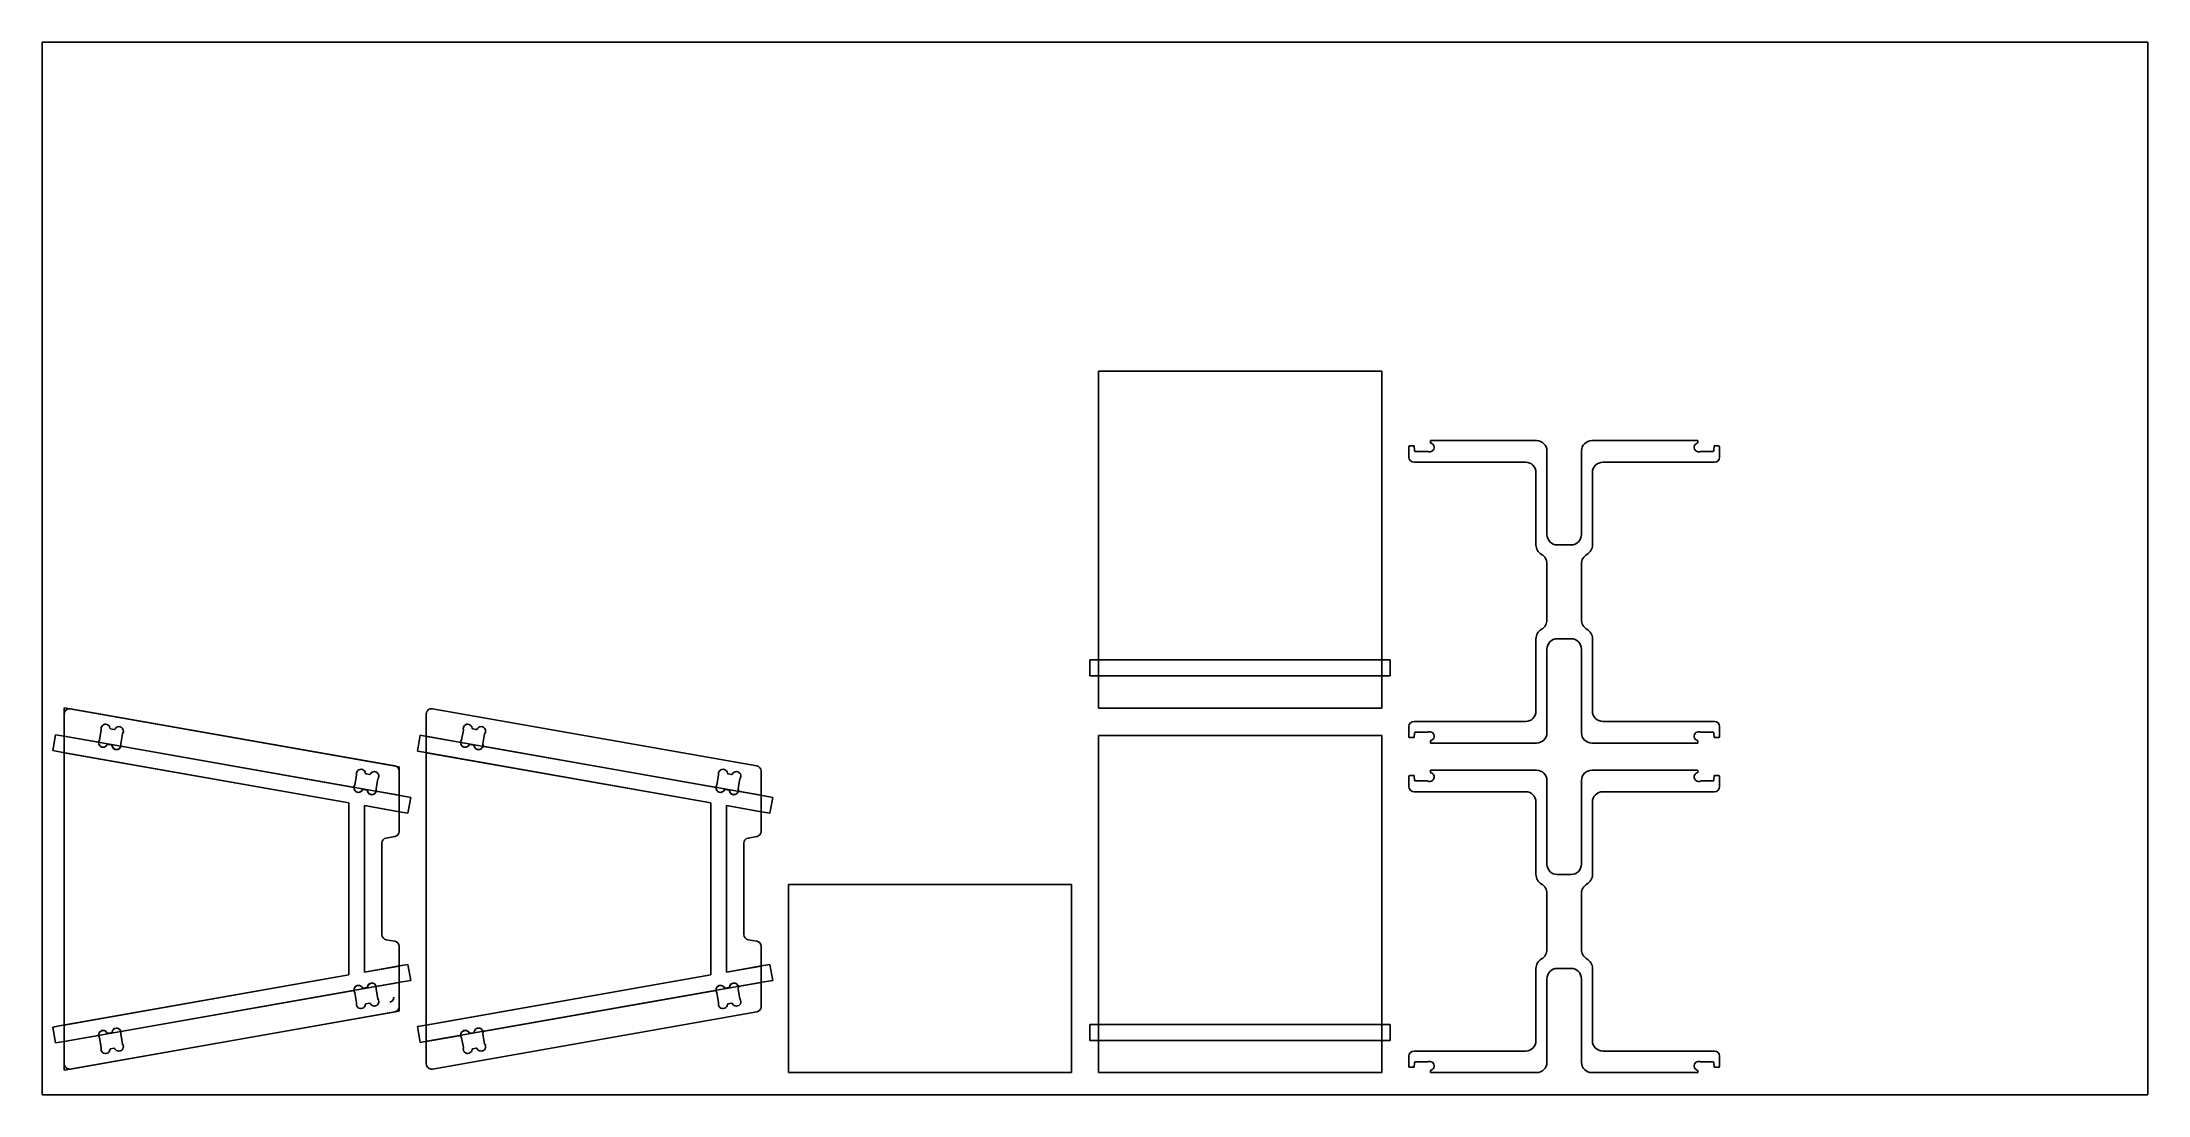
# Model space of a CAD drawing. Extents: x 0 to 2440, y 4 to 1224.
import ezdxf

# ---------------------------------------------------------------- set-up
doc = ezdxf.new("R2010")
doc.units = 0
doc.layers.get('0').update_dxf_attribs({"linetype": 'CONTINUOUS'})
for name, color, linetype in [('BOX_STOCK', 1, 'CONTINUOUS'), ('POCKETS', 171, 'CONTINUOUS'), ('PROFILES_INSIDE', 4, 'CONTINUOUS'), ('PROFILES_OUTSIDE', 6, 'CONTINUOUS')]:
    doc.layers.add(name, color=color, linetype=linetype)

msp = doc.modelspace()

# ---------------------------------------------------------------- linework, layer by layer
at = {"color": 7, "linetype": 'CONTINUOUS'}
for p, q in [((1552.4, 843.2), (1224.4, 843.2)), ((1224.4, 843.2), (1224.4, 508.3)), ((1552.4, 508.3), (1552.4, 843.2)), ((1608.9, 762.5), (1608.9, 760.5)), ((1731.9, 762.5), (1608.9, 762.5)), ((1918.9, 762.5), (1795.9, 762.5)), ((1918.9, 760.5), (1918.9, 762.5)), ((1583.9, 755.3), (1583.9, 743.5)), ((1584.9, 756.3), (1590.1, 756.3)), ((1589.9, 737.5), (1719.2, 737.5)), ((1590.1, 756.3), (1590.5, 751)), ((1591.5, 750), (1605.4, 750)), ((1743.9, 653.7), (1743.9, 750.5)), ((1783.9, 750.5), (1783.9, 653.7)), ((1808.6, 737.5), (1937.9, 737.5)), ((1922.3, 750), (1936.3, 750)), ((1937.3, 751), (1937.6, 756.3)), ((1937.6, 756.3), (1942.9, 756.3)), ((1943.9, 743.5), (1943.9, 755.3)), ((1731.2, 725.5), (1731.2, 641.7)), ((1796.6, 641.7), (1796.6, 725.5)), ((1771.9, 641.7), (1755.9, 641.7)), ((1743.9, 619.7), (1743.9, 554.9)), ((1783.9, 554.9), (1783.9, 619.7)), ((1731.2, 532.9), (1731.2, 449.1)), ((1743.9, 424), (1743.9, 520.9)), ((1755.9, 532.9), (1771.9, 532.9)), ((1783.9, 520.9), (1783.9, 424)), ((1796.6, 449.1), (1796.6, 532.9)), ((1552.4, 508.3), (1224.4, 508.3)), ((1224.4, 489.8), (1224.4, 508.3)), ((1224.4, 489.8), (1224.4, 452.4)), ((1224.4, 489.8), (1552.4, 489.8)), ((1552.4, 508.3), (1552.4, 489.8)), ((1552.4, 452.4), (1552.4, 489.8)), ((25.9, 419.9), (25.9, 445.9)), ((33, 451.8), (409, 385.5)), ((445.4, 445.9), (445.4, 419.9)), ((828.5, 385.5), (452.5, 451.8)), ((1224.4, 452.4), (1552.4, 452.4)), ((25.9, 419.9), (65.7, 412.9)), ((25.9, 419.9), (25.9, 400.9)), ((66.7, 415.7), (68.7, 426.9)), ((79.6, 428.5), (83.6, 427.8)), ((93.3, 422.6), (91.3, 411.3)), ((485.3, 412.8), (445.4, 419.9)), ((445.4, 400.9), (445.4, 419.9)), ((486.3, 415.7), (488.3, 426.9)), ((499.2, 428.5), (503.2, 427.8)), ((512.9, 422.6), (511, 411.3)), ((1552.4, 420.9), (1224.4, 420.9)), ((1224.4, 420.9), (1224.4, 86)), ((1552.4, 86), (1552.4, 420.9)), ((1583.9, 431.1), (1583.9, 419.3)), ((1590.1, 418.3), (1584.9, 418.3)), ((1719.2, 437.1), (1589.9, 437.1)), ((1590.5, 423.6), (1590.1, 418.3)), ((1605.4, 424.6), (1591.5, 424.6)), ((1937.9, 437.1), (1808.6, 437.1)), ((1936.3, 424.6), (1922.3, 424.6)), ((1937.6, 418.3), (1937.3, 423.6)), ((1942.9, 418.3), (1937.6, 418.3)), ((1943.9, 419.3), (1943.9, 431.1)), ((25.9, 85.2), (25.9, 400.9)), ((355.6, 342.8), (25.9, 400.9)), ((76.4, 410.5), (80.4, 409.8)), ((91.4, 408.3), (361.6, 360.7)), ((445.4, 400.9), (445.4, 85.2)), ((445.4, 400.9), (775.1, 342.8)), ((496.1, 410.4), (500, 409.7)), ((781.1, 360.7), (511, 408.3)), ((1608.9, 414.1), (1608.9, 412)), ((1608.9, 412), (1731.9, 412)), ((1795.9, 412), (1918.9, 412)), ((1918.9, 412), (1918.9, 414.1)), ((362.6, 363.5), (364.6, 374.7)), ((375.5, 376.3), (379.5, 375.6)), ((389.2, 370.4), (387.3, 359.2)), ((413.9, 379.6), (413.9, 351.5)), ((782.1, 363.5), (784.1, 374.7)), ((795, 376.3), (799, 375.6)), ((808.7, 370.4), (806.7, 359.2)), ((833.4, 351.5), (833.4, 379.6)), ((1583.9, 373.3), (1583.9, 361.6)), ((1584.9, 374.3), (1590.1, 374.3)), ((1590.1, 374.3), (1590.5, 369)), ((1591.5, 368.1), (1605.4, 368.1)), ((1608.9, 380.6), (1608.9, 378.5)), ((1731.9, 380.6), (1608.9, 380.6)), ((1743.9, 271.7), (1743.9, 368.6)), ((1783.9, 368.6), (1783.9, 271.7)), ((1918.9, 380.6), (1795.9, 380.6)), ((1918.9, 378.5), (1918.9, 380.6)), ((1922.3, 368.1), (1936.3, 368.1)), ((1937.3, 369), (1937.6, 374.3)), ((1937.6, 374.3), (1942.9, 374.3)), ((1943.9, 361.6), (1943.9, 373.3)), ((355.6, 143.3), (355.6, 342.8)), ((372.4, 358.3), (376.3, 357.6)), ((387.3, 356.2), (413.9, 351.5)), ((413.9, 332.5), (413.9, 351.5)), ((775.1, 342.8), (775.1, 143.3)), ((791.8, 358.3), (795.8, 357.6)), ((833.4, 351.5), (806.8, 356.2)), ((833.4, 351.5), (833.4, 332.5)), ((1589.9, 355.6), (1719.2, 355.6)), ((1731.2, 343.6), (1731.2, 259.7)), ((1796.6, 259.7), (1796.6, 343.6)), ((1808.6, 355.6), (1937.9, 355.6)), ((373.9, 339.5), (373.9, 146.6)), ((413.9, 332.5), (373.9, 339.5)), ((413.9, 332.5), (413.9, 309.7)), ((793.4, 146.6), (793.4, 339.5)), ((793.4, 339.5), (833.4, 332.5)), ((833.4, 309.7), (833.4, 332.5)), ((393.9, 190.1), (393.9, 296.1)), ((398.9, 302), (409, 303.7)), ((813.4, 296.1), (813.4, 190.1)), ((828.5, 303.7), (818.4, 302)), ((1192.9, 248.1), (864.9, 248.1)), ((864.9, 248.1), (864.9, 30.1)), ((1192.9, 30.1), (1192.9, 248.1)), ((1771.9, 259.7), (1755.9, 259.7)), ((1743.9, 237.7), (1743.9, 172.9)), ((1783.9, 172.9), (1783.9, 237.7)), ((409, 182.4), (398.9, 184.2)), ((413.9, 176.5), (413.9, 153.6)), ((818.4, 184.2), (828.5, 182.4)), ((833.4, 153.6), (833.4, 176.5)), ((373.9, 146.6), (413.9, 153.6)), ((413.9, 134.7), (413.9, 153.6)), ((833.4, 153.6), (793.4, 146.6)), ((833.4, 153.6), (833.4, 134.7)), ((1731.2, 150.9), (1731.2, 67.1)), ((1755.9, 150.9), (1771.9, 150.9)), ((1796.6, 67.1), (1796.6, 150.9)), ((25.9, 85.2), (355.6, 143.3)), ((361.6, 125.4), (91.4, 77.8)), ((364.6, 111.4), (362.6, 122.6)), ((376.3, 128.6), (372.4, 127.9)), ((413.9, 134.7), (387.3, 130)), ((387.3, 127), (389.2, 115.7)), ((413.9, 134.7), (413.9, 106.5)), ((775.1, 143.3), (445.4, 85.2)), ((511, 77.8), (781.1, 125.4)), ((784.1, 111.4), (782.1, 122.6)), ((795.8, 128.6), (791.8, 127.9)), ((806.7, 127), (808.7, 115.7)), ((806.8, 130), (833.4, 134.7)), ((833.4, 106.5), (833.4, 134.7)), ((1743.9, 42.1), (1743.9, 138.9)), ((1783.9, 138.9), (1783.9, 42.1)), ((409, 100.6), (33, 34.3)), ((379.5, 110.5), (375.5, 109.8)), ((452.5, 34.3), (828.5, 100.6)), ((799, 110.5), (795, 109.8)), ((25.9, 85.2), (25.9, 66.3)), ((65.7, 73.3), (25.9, 66.3)), ((80.4, 76.4), (76.4, 75.7)), ((91.3, 74.8), (93.3, 63.5)), ((445.4, 66.3), (445.4, 85.2)), ((445.4, 66.3), (485.3, 73.3)), ((500, 76.4), (496.1, 75.7)), ((511, 74.8), (512.9, 63.6)), ((1224.4, 86), (1552.4, 86)), ((1224.4, 67.5), (1224.4, 86)), ((1552.4, 86), (1552.4, 67.5)), ((25.9, 40.2), (25.9, 66.3)), ((68.7, 59.2), (66.7, 70.4)), ((83.6, 58.3), (79.6, 57.6)), ((445.4, 66.3), (445.4, 40.2)), ((488.3, 59.2), (486.3, 70.5)), ((503.2, 58.3), (499.2, 57.6)), ((1224.4, 67.5), (1224.4, 30.1)), ((1552.4, 67.5), (1224.4, 67.5)), ((1552.4, 30.1), (1552.4, 67.5)), ((1583.9, 49.1), (1583.9, 37.3)), ((1719.2, 55.1), (1589.9, 55.1)), ((1937.9, 55.1), (1808.6, 55.1)), ((1943.9, 37.3), (1943.9, 49.1)), ((864.9, 30.1), (1192.9, 30.1)), ((1224.4, 30.1), (1552.4, 30.1)), ((1590.1, 36.3), (1584.9, 36.3)), ((1590.5, 41.6), (1590.1, 36.3)), ((1605.4, 42.6), (1591.5, 42.6)), ((1608.9, 32.1), (1608.9, 30.1)), ((1608.9, 30.1), (1731.9, 30.1)), ((1795.9, 30.1), (1918.9, 30.1)), ((1918.9, 30.1), (1918.9, 32.1)), ((1936.3, 42.6), (1922.3, 42.6)), ((1937.6, 36.3), (1937.3, 41.6)), ((1942.9, 36.3), (1937.6, 36.3))]:
    msp.add_line(p, q, dxfattribs=at)
for centre, radius, start, end in [((1608, 754.6), 5.17, 245.1121, 72.3995), ((1609.9, 760.5), 1, 180, 252.3995), ((1731.9, 750.5), 12, 0, 90), ((1795.9, 750.5), 12, 90, 180), ((1919.7, 754.6), 5.17, 107.6005, 294.8879), ((1917.9, 760.5), 1, 287.6005, 0), ((1584.9, 755.3), 1, 90, 180), ((1589.9, 743.5), 6, 180, 270), ((1591.5, 751), 1, 183.6619, 270), ((1605.4, 749), 1, 65.1121, 90), ((1719.2, 725.5), 12, 0, 90), ((1808.6, 725.5), 12, 90, 180), ((1922.3, 749), 1, 90, 114.8879), ((1936.3, 751), 1, 270, 356.3381), ((1937.9, 743.5), 6, 270, 0), ((1942.9, 755.3), 1, 0, 90), ((1743.9, 641.7), 12.7, 180, 240), ((1755.9, 653.7), 12, 180, 270), ((1771.9, 653.7), 12, 270, 0), ((1783.9, 641.7), 12.7, 300, 0), ((1731.2, 619.7), 12.7, 0, 60), ((1796.6, 619.7), 12.7, 120, 180), ((1743.9, 532.9), 12.7, 120, 180), ((1731.2, 554.9), 12.7, 300, 0), ((1796.6, 554.9), 12.7, 180, 240), ((1783.9, 532.9), 12.7, 0, 60), ((1755.9, 520.9), 12, 90, 180), ((1771.9, 520.9), 12, 0, 90), ((31.9, 445.9), 6, 80, 180), ((451.4, 445.9), 6, 80, 180), ((1719.2, 449.1), 12, 270, 0), ((1808.6, 449.1), 12, 180, 270), ((70.8, 412.3), 5.17, 145.1121, 173.9448), ((65.7, 415.9), 1, 325.1121, 350), ((73.7, 428.7), 5.17, 7.6005, 194.8878), ((67.7, 427.1), 1, 350, 14.8878), ((79.8, 429.5), 1, 187.6005, 260), ((83.8, 428.8), 1, 260, 332.3995), ((89.2, 425.9), 5.17, 325.1122, 152.3995), ((94.3, 422.4), 1, 145.1122, 170), ((490.4, 412.3), 5.17, 145.1121, 173.9448), ((485.4, 415.8), 1, 325.1121, 350), ((493.3, 428.7), 5.17, 7.6005, 194.8878), ((487.3, 427.1), 1, 350, 14.8878), ((499.4, 429.5), 1, 187.6005, 260), ((503.4, 428.8), 1, 260, 332.3995), ((508.9, 425.9), 5.17, 325.1122, 152.3995), ((513.9, 422.4), 1, 145.1122, 170), ((1589.9, 431.1), 6, 90, 180), ((1584.9, 419.3), 1, 180, 270), ((1591.5, 423.6), 1, 90, 176.3381), ((1605.4, 425.6), 1, 270, 294.8879), ((1608, 420), 5.17, 287.6005, 114.8879), ((1609.9, 414.1), 1, 107.6005, 180), ((1731.9, 424), 12, 270, 0), ((1795.9, 424), 12, 180, 270), ((1919.7, 420), 5.17, 65.1121, 252.3995), ((1917.9, 414.1), 1, 0, 72.3995), ((1922.3, 425.6), 1, 245.1121, 270), ((1936.3, 423.6), 1, 3.6619, 90), ((1937.9, 431.1), 6, 0, 90), ((1942.9, 419.3), 1, 270, 0), ((70.8, 412.3), 5.17, 173.9448, 332.3995), ((76.3, 409.5), 1, 80, 152.3995), ((80.2, 408.8), 1, 7.6005, 80), ((86.4, 409.6), 5.17, 187.6005, 346.0552), ((92.3, 411.2), 1, 170, 194.8879), ((86.4, 409.6), 5.17, 346.0552, 14.8879), ((490.4, 412.3), 5.17, 173.9448, 332.3995), ((495.9, 409.4), 1, 80, 152.3995), ((499.9, 408.7), 1, 7.6005, 80), ((506, 409.6), 5.17, 187.6005, 346.0552), ((511.9, 411.1), 1, 170, 194.8879), ((506, 409.6), 5.17, 346.0552, 14.8879), ((369.6, 376.5), 5.17, 7.6005, 194.8878), ((363.6, 374.9), 1, 350, 14.8878), ((375.7, 377.3), 1, 187.6005, 260), ((379.7, 376.6), 1, 260, 332.3995), ((385.2, 373.8), 5.17, 325.1122, 152.3995), ((390.2, 370.2), 1, 145.1122, 170), ((407.9, 379.6), 6, 0, 80), ((789.1, 376.5), 5.17, 7.6005, 194.8878), ((783.1, 374.9), 1, 350, 14.8878), ((795.2, 377.3), 1, 187.6005, 260), ((799.2, 376.6), 1, 260, 332.3995), ((804.7, 373.8), 5.17, 325.1122, 152.3995), ((809.7, 370.2), 1, 145.1122, 170), ((827.4, 379.6), 6, 0, 80), ((1584.9, 373.3), 1, 90, 180), ((1591.5, 369.1), 1, 183.6619, 270), ((1605.4, 367.1), 1, 65.1121, 90), ((1608, 372.7), 5.17, 245.1121, 72.3995), ((1609.9, 378.5), 1, 180, 252.3995), ((1731.9, 368.6), 12, 0, 90), ((1795.9, 368.6), 12, 90, 180), ((1919.7, 372.7), 5.17, 107.6005, 294.8879), ((1917.9, 378.5), 1, 287.6005, 0), ((1922.3, 367.1), 1, 90, 114.8879), ((1936.3, 369.1), 1, 270, 356.3381), ((1942.9, 373.3), 1, 0, 90), ((366.7, 360.1), 5.17, 145.1121, 173.9448), ((366.7, 360.1), 5.17, 173.9448, 332.3995), ((361.7, 363.7), 1, 325.1121, 350), ((372.2, 357.3), 1, 80, 152.3995), ((376.2, 356.6), 1, 7.6005, 80), ((382.3, 357.4), 5.17, 187.6005, 346.0552), ((388.3, 359), 1, 170, 194.8879), ((382.3, 357.4), 5.17, 346.0552, 14.8879), ((786.2, 360.1), 5.17, 173.9448, 332.3995), ((786.2, 360.1), 5.17, 145.1121, 173.9448), ((781.1, 363.7), 1, 325.1121, 350), ((791.7, 357.3), 1, 80, 152.3995), ((795.7, 356.6), 1, 7.6005, 80), ((801.8, 357.4), 5.17, 187.6005, 346.0552), ((807.7, 359), 1, 170, 194.8879), ((801.8, 357.4), 5.17, 346.0552, 14.8879), ((1589.9, 361.6), 6, 180, 270), ((1719.2, 343.6), 12, 0, 90), ((1808.6, 343.6), 12, 90, 180), ((1937.9, 361.6), 6, 270, 0), ((399.9, 296.1), 6, 100, 180), ((407.9, 309.7), 6, 280, 0), ((819.4, 296.1), 6, 100, 180), ((827.4, 309.7), 6, 280, 0), ((1755.9, 271.7), 12, 180, 270), ((1771.9, 271.7), 12, 270, 0), ((1743.9, 259.7), 12.7, 180, 240), ((1731.2, 237.7), 12.7, 0, 60), ((1796.6, 237.7), 12.7, 120, 180), ((1783.9, 259.7), 12.7, 300, 0), ((399.9, 190.1), 6, 180, 260), ((407.9, 176.5), 6, 0, 80), ((819.4, 190.1), 6, 180, 260), ((827.4, 176.5), 6, 0, 80), ((1731.2, 172.9), 12.7, 300, 0), ((1796.6, 172.9), 12.7, 180, 240), ((1743.9, 150.9), 12.7, 120, 180), ((1755.9, 138.9), 12, 90, 180), ((1771.9, 138.9), 12, 0, 90), ((1783.9, 150.9), 12.7, 0, 60), ((366.7, 126), 5.17, 27.6005, 186.0552), ((366.7, 126), 5.17, 186.0552, 214.8878), ((361.7, 122.5), 1, 10, 34.8878), ((372.2, 128.8), 1, 207.6005, 280), ((376.2, 129.5), 1, 280, 352.3995), ((382.3, 128.7), 5.17, 13.9448, 172.3995), ((382.3, 128.7), 5.17, 345.1122, 13.9448), ((388.3, 127.1), 1, 165.1122, 190), ((786.2, 126), 5.17, 27.6005, 186.0552), ((786.2, 126), 5.17, 186.0552, 214.8878), ((781.1, 122.5), 1, 10, 34.8878), ((791.7, 128.8), 1, 207.6005, 280), ((795.7, 129.5), 1, 280, 352.3995), ((801.8, 128.7), 5.17, 13.9448, 172.3995), ((807.7, 127.1), 1, 165.1122, 190), ((801.8, 128.7), 5.17, 345.1122, 13.9448), ((369.6, 109.6), 5.17, 165.1121, 352.3995), ((363.6, 111.2), 1, 345.1121, 10), ((375.7, 108.8), 1, 100, 172.3995), ((379.7, 109.5), 1, 27.6005, 100), ((385.2, 112.4), 5.17, 207.6005, 34.8879), ((390.2, 115.9), 1, 190, 214.8879), ((407.9, 106.5), 6, 280, 0), ((789.1, 109.6), 5.17, 165.1121, 352.3995), ((783.1, 111.2), 1, 345.1121, 10), ((795.2, 108.8), 1, 100, 172.3995), ((799.2, 109.5), 1, 27.6005, 100), ((804.7, 112.4), 5.17, 207.6005, 34.8879), ((809.7, 115.9), 1, 190, 214.8879), ((827.4, 106.5), 6, 280, 0), ((70.8, 73.8), 5.17, 27.6005, 186.0552), ((70.8, 73.8), 5.17, 186.0552, 214.8878), ((76.3, 76.7), 1, 207.6005, 280), ((80.2, 77.4), 1, 280, 352.3995), ((86.4, 76.5), 5.17, 13.9448, 172.3995), ((92.3, 75), 1, 165.1122, 190), ((86.4, 76.5), 5.17, 345.1122, 13.9448), ((490.4, 73.8), 5.17, 27.6005, 186.0552), ((490.4, 73.8), 5.17, 186.0552, 214.8878), ((495.9, 76.7), 1, 207.6005, 280), ((499.9, 77.4), 1, 280, 352.3995), ((506, 76.6), 5.17, 13.9448, 172.3995), ((511.9, 75), 1, 165.1122, 190), ((506, 76.6), 5.17, 345.1122, 13.9448), ((65.7, 70.3), 1, 10, 34.8878), ((73.7, 57.4), 5.17, 165.1121, 352.3995), ((67.7, 59), 1, 345.1121, 10), ((79.8, 56.6), 1, 100, 172.3995), ((83.8, 57.3), 1, 27.6005, 100), ((89.2, 60.2), 5.17, 207.6005, 34.8879), ((94.3, 63.7), 1, 190, 214.8879), ((485.4, 70.3), 1, 10, 34.8878), ((493.3, 57.5), 5.17, 165.1121, 352.3995), ((487.3, 59.1), 1, 345.1121, 10), ((499.4, 56.7), 1, 100, 172.3995), ((503.4, 57.4), 1, 27.6005, 100), ((508.9, 60.2), 5.17, 207.6005, 34.8879), ((513.9, 63.7), 1, 190, 214.8879), ((1589.9, 49.1), 6, 90, 180), ((1719.2, 67.1), 12, 270, 0), ((1808.6, 67.1), 12, 180, 270), ((1937.9, 49.1), 6, 0, 90), ((31.9, 40.2), 6, 180, 280), ((451.4, 40.2), 6, 180, 280), ((1584.9, 37.3), 1, 180, 270), ((1591.5, 41.6), 1, 90, 176.3381), ((1605.4, 43.6), 1, 270, 294.8879), ((1608, 38), 5.17, 287.6005, 114.8879), ((1609.9, 32.1), 1, 107.6005, 180), ((1731.9, 42.1), 12, 270, 0), ((1795.9, 42.1), 12, 180, 270), ((1919.7, 38), 5.17, 65.1121, 252.3995), ((1917.9, 32.1), 1, 0, 72.3995), ((1922.3, 43.6), 1, 245.1121, 270), ((1936.3, 41.6), 1, 3.6619, 90), ((1942.9, 37.3), 1, 270, 0)]:
    msp.add_arc(centre, radius, start, end, dxfattribs=at)
at = {"layer": 'BOX_STOCK'}
for p, q in [((2440.2, 1224.3), (0.2, 1224.3)), ((0.2, 1224.3), (0.2, 4.3)), ((2440.2, 4.3), (2440.2, 1224.3)), ((0.2, 4.3), (2440.2, 4.3))]:
    msp.add_line(p, q, dxfattribs=at)
at = {"layer": 'POCKETS'}
for p, q in [((1562.4, 508.3), (1214.4, 508.3)), ((1214.4, 508.3), (1214.4, 489.8)), ((1214.4, 489.8), (1562.4, 489.8)), ((1562.4, 489.8), (1562.4, 508.3)), ((15.8, 421.7), (12.6, 403.3)), ((25.7, 419.9), (15.8, 421.7)), ((417.5, 350.8), (25.7, 419.9)), ((438.4, 421.1), (435.2, 402.7)), ((448.3, 419.4), (438.4, 421.1)), ((836.9, 350.8), (448.3, 419.4)), ((12.6, 403.3), (22.4, 401.5)), ((22.4, 401.5), (355.6, 342.8)), ((435.2, 402.7), (445, 401)), ((445, 401), (775.1, 342.8)), ((355.6, 342.8), (355.6, 143.3)), ((427.3, 349.1), (417.5, 350.8)), ((424.1, 330.7), (427.3, 349.1)), ((775.1, 342.8), (775.1, 143.3)), ((846.8, 349.1), (836.9, 350.8)), ((843.6, 330.7), (846.8, 349.1)), ((373.9, 339.5), (414.2, 332.4)), ((373.9, 146.6), (373.9, 339.5)), ((414.2, 332.4), (424.1, 330.7)), ((793.4, 339.5), (833.7, 332.4)), ((793.4, 146.6), (793.4, 339.5)), ((833.7, 332.4), (843.6, 330.7)), ((414.2, 153.7), (373.9, 146.6)), ((424.1, 155.4), (414.2, 153.7)), ((427.3, 137), (424.1, 155.4)), ((833.7, 153.7), (793.4, 146.6)), ((843.6, 155.4), (833.7, 153.7)), ((846.8, 137), (843.6, 155.4)), ((355.6, 143.3), (22.4, 84.6)), ((25.7, 66.2), (417.5, 135.3)), ((417.5, 135.3), (427.3, 137)), ((775.1, 143.3), (445, 85.2)), ((448.3, 66.8), (836.9, 135.3)), ((836.9, 135.3), (846.8, 137)), ((22.4, 84.6), (12.6, 82.9)), ((12.6, 82.9), (15.8, 64.5)), ((445, 85.2), (435.2, 83.4)), ((435.2, 83.4), (438.4, 65)), ((1562.4, 86), (1214.4, 86)), ((1214.4, 86), (1214.4, 67.5)), ((1562.4, 67.5), (1562.4, 86)), ((15.8, 64.5), (25.7, 66.2)), ((438.4, 65), (448.3, 66.8)), ((1214.4, 67.5), (1562.4, 67.5))]:
    msp.add_line(p, q, dxfattribs=at)
at = {"layer": 'PROFILES_INSIDE'}
for p, q in [((68.7, 426.9), (66.7, 415.7)), ((83.6, 427.8), (79.6, 428.5)), ((91.3, 411.3), (93.3, 422.6)), ((488.3, 426.9), (486.3, 415.7)), ((503.2, 427.8), (499.2, 428.5)), ((511, 411.3), (512.9, 422.6)), ((76.4, 410.5), (80.4, 409.8)), ((496.1, 410.4), (500, 409.7)), ((364.6, 374.7), (362.6, 363.5)), ((379.5, 375.6), (375.5, 376.3)), ((387.3, 359.2), (389.2, 370.4)), ((784.1, 374.7), (782.1, 363.5)), ((799, 375.6), (795, 376.3)), ((806.7, 359.2), (808.7, 370.4)), ((372.4, 358.3), (376.3, 357.6)), ((791.8, 358.3), (795.8, 357.6)), ((362.6, 122.6), (364.6, 111.4)), ((376.3, 128.6), (372.4, 127.9)), ((389.2, 115.7), (387.3, 127)), ((782.1, 122.6), (784.1, 111.4)), ((795.8, 128.6), (791.8, 127.9)), ((808.7, 115.7), (806.7, 127)), ((375.5, 109.8), (379.5, 110.5)), ((795, 109.8), (799, 110.5)), ((80.4, 76.4), (76.4, 75.7)), ((93.3, 63.5), (91.3, 74.8)), ((500, 76.4), (496.1, 75.7)), ((512.9, 63.6), (511, 74.8)), ((66.7, 70.4), (68.7, 59.2)), ((79.6, 57.6), (83.6, 58.3)), ((486.3, 70.5), (488.3, 59.2)), ((499.2, 57.6), (503.2, 58.3))]:
    msp.add_line(p, q, dxfattribs=at)
for centre, radius, start, end in [((70.8, 412.3), 5.17, 145.1121, 332.3995), ((65.7, 415.9), 1, 325.1121, 350), ((73.7, 428.7), 5.17, 7.6005, 194.8878), ((67.7, 427.1), 1, 350, 14.8878), ((79.8, 429.5), 1, 187.6005, 260), ((83.8, 428.8), 1, 260, 332.3995), ((89.2, 425.9), 5.17, 325.1122, 152.3995), ((94.3, 422.4), 1, 145.1122, 170), ((490.4, 412.3), 5.17, 145.1121, 332.3995), ((485.4, 415.8), 1, 325.1121, 350), ((493.3, 428.7), 5.17, 7.6005, 194.8878), ((487.3, 427.1), 1, 350, 14.8878), ((499.4, 429.5), 1, 187.6005, 260), ((503.4, 428.8), 1, 260, 332.3995), ((508.9, 425.9), 5.17, 325.1122, 152.3995), ((513.9, 422.4), 1, 145.1122, 170), ((76.3, 409.5), 1, 80, 152.3995), ((80.2, 408.8), 1, 7.6005, 80), ((86.4, 409.6), 5.17, 187.6005, 14.8879), ((92.3, 411.2), 1, 170, 194.8879), ((495.9, 409.4), 1, 80, 152.3995), ((499.9, 408.7), 1, 7.6005, 80), ((506, 409.6), 5.17, 187.6005, 14.8879), ((511.9, 411.1), 1, 170, 194.8879), ((369.6, 376.5), 5.17, 7.6005, 194.8878), ((363.6, 374.9), 1, 350, 14.8878), ((375.7, 377.3), 1, 187.6005, 260), ((379.7, 376.6), 1, 260, 332.3995), ((385.2, 373.8), 5.17, 325.1122, 152.3995), ((390.2, 370.2), 1, 145.1122, 170), ((789.1, 376.5), 5.17, 7.6005, 194.8878), ((783.1, 374.9), 1, 350, 14.8878), ((795.2, 377.3), 1, 187.6005, 260), ((799.2, 376.6), 1, 260, 332.3995), ((804.7, 373.8), 5.17, 325.1122, 152.3995), ((809.7, 370.2), 1, 145.1122, 170), ((366.7, 360.1), 5.17, 145.1121, 332.3995), ((361.7, 363.7), 1, 325.1121, 350), ((372.2, 357.3), 1, 80, 152.3995), ((376.2, 356.6), 1, 7.6005, 80), ((382.3, 357.4), 5.17, 187.6005, 14.8879), ((388.3, 359), 1, 170, 194.8879), ((786.2, 360.1), 5.17, 145.1121, 332.3995), ((781.1, 363.7), 1, 325.1121, 350), ((791.7, 357.3), 1, 80, 152.3995), ((795.7, 356.6), 1, 7.6005, 80), ((801.8, 357.4), 5.17, 187.6005, 14.8879), ((807.7, 359), 1, 170, 194.8879), ((366.7, 126), 5.17, 27.6005, 214.8878), ((361.7, 122.5), 1, 10, 34.8878), ((372.2, 128.8), 1, 207.6005, 280), ((376.2, 129.5), 1, 280, 352.3995), ((382.3, 128.7), 5.17, 345.1122, 172.3995), ((388.3, 127.1), 1, 165.1122, 190), ((786.2, 126), 5.17, 27.6005, 214.8878), ((781.1, 122.5), 1, 10, 34.8878), ((791.7, 128.8), 1, 207.6005, 280), ((795.7, 129.5), 1, 280, 352.3995), ((801.8, 128.7), 5.17, 345.1122, 172.3995), ((807.7, 127.1), 1, 165.1122, 190), ((369.6, 109.6), 5.17, 165.1121, 352.3995), ((363.6, 111.2), 1, 345.1121, 10), ((375.7, 108.8), 1, 100, 172.3995), ((379.7, 109.5), 1, 27.6005, 100), ((385.2, 112.4), 5.17, 207.6005, 34.8879), ((390.2, 115.9), 1, 190, 214.8879), ((401.9, 117.7), 6, 280, 0), ((789.1, 109.6), 5.17, 165.1121, 352.3995), ((783.1, 111.2), 1, 345.1121, 10), ((795.2, 108.8), 1, 100, 172.3995), ((799.2, 109.5), 1, 27.6005, 100), ((804.7, 112.4), 5.17, 207.6005, 34.8879), ((809.7, 115.9), 1, 190, 214.8879), ((70.8, 73.8), 5.17, 27.6005, 214.8878), ((76.3, 76.7), 1, 207.6005, 280), ((80.2, 77.4), 1, 280, 352.3995), ((86.4, 76.5), 5.17, 345.1122, 172.3995), ((92.3, 75), 1, 165.1122, 190), ((490.4, 73.8), 5.17, 27.6005, 214.8878), ((495.9, 76.7), 1, 207.6005, 280), ((499.9, 77.4), 1, 280, 352.3995), ((506, 76.6), 5.17, 345.1122, 172.3995), ((511.9, 75), 1, 165.1122, 190), ((65.7, 70.3), 1, 10, 34.8878), ((73.7, 57.4), 5.17, 165.1121, 352.3995), ((67.7, 59), 1, 345.1121, 10), ((79.8, 56.6), 1, 100, 172.3995), ((83.8, 57.3), 1, 27.6005, 100), ((89.2, 60.2), 5.17, 207.6005, 34.8879), ((94.3, 63.7), 1, 190, 214.8879), ((485.4, 70.3), 1, 10, 34.8878), ((493.3, 57.5), 5.17, 165.1121, 352.3995), ((487.3, 59.1), 1, 345.1121, 10), ((499.4, 56.7), 1, 100, 172.3995), ((503.4, 57.4), 1, 27.6005, 100), ((508.9, 60.2), 5.17, 207.6005, 34.8879), ((513.9, 63.7), 1, 190, 214.8879)]:
    msp.add_arc(centre, radius, start, end, dxfattribs=at)
at = {"layer": 'PROFILES_OUTSIDE'}
for p, q in [((1224.4, 843.2), (1224.4, 452.4)), ((1552.4, 843.2), (1224.4, 843.2)), ((1552.4, 452.4), (1552.4, 843.2)), ((1608.9, 762.5), (1608.9, 760.5)), ((1731.9, 762.5), (1608.9, 762.5)), ((1918.9, 762.5), (1795.9, 762.5)), ((1918.9, 760.5), (1918.9, 762.5)), ((1583.9, 755.3), (1583.9, 743.5)), ((1590.1, 756.3), (1584.9, 756.3)), ((1589.9, 737.5), (1719.2, 737.5)), ((1590.5, 751), (1590.1, 756.3)), ((1605.4, 750), (1591.5, 750)), ((1743.9, 653.7), (1743.9, 750.5)), ((1783.9, 750.5), (1783.9, 653.7)), ((1808.6, 737.5), (1937.9, 737.5)), ((1936.3, 750), (1922.3, 750)), ((1937.6, 756.3), (1937.3, 751)), ((1942.9, 756.3), (1937.6, 756.3)), ((1943.9, 743.5), (1943.9, 755.3)), ((1731.2, 725.5), (1731.2, 641.7)), ((1796.6, 641.7), (1796.6, 725.5)), ((1771.9, 641.7), (1755.9, 641.7)), ((1743.9, 619.7), (1743.9, 554.9)), ((1783.9, 554.9), (1783.9, 619.7)), ((1731.2, 532.9), (1731.2, 449.1)), ((1743.9, 424), (1743.9, 520.9)), ((1755.9, 532.9), (1771.9, 532.9)), ((1783.9, 520.9), (1783.9, 424)), ((1796.6, 449.1), (1796.6, 532.9)), ((413.9, 384.6), (25.9, 453)), ((25.9, 453), (25.9, 33.1)), ((445.4, 445.9), (445.4, 40.2)), ((828.5, 385.5), (452.5, 451.8)), ((1224.4, 452.4), (1552.4, 452.4)), ((1552.4, 420.9), (1224.4, 420.9)), ((1224.4, 420.9), (1224.4, 30.1)), ((1552.4, 30.1), (1552.4, 420.9)), ((1583.9, 431.1), (1583.9, 419.3)), ((1584.9, 418.3), (1590.1, 418.3)), ((1719.2, 437.1), (1589.9, 437.1)), ((1590.1, 418.3), (1590.5, 423.6)), ((1591.5, 424.6), (1605.4, 424.6)), ((1937.9, 437.1), (1808.6, 437.1)), ((1922.3, 424.6), (1936.3, 424.6)), ((1937.3, 423.6), (1937.6, 418.3)), ((1937.6, 418.3), (1942.9, 418.3)), ((1943.9, 419.3), (1943.9, 431.1)), ((1608.9, 414.1), (1608.9, 412)), ((1608.9, 412), (1731.9, 412)), ((1795.9, 412), (1918.9, 412)), ((1918.9, 412), (1918.9, 414.1)), ((413.9, 309.7), (413.9, 384.6)), ((833.4, 309.7), (833.4, 379.6)), ((1583.9, 373.3), (1583.9, 361.6)), ((1590.1, 374.3), (1584.9, 374.3)), ((1590.5, 369), (1590.1, 374.3)), ((1605.4, 368.1), (1591.5, 368.1)), ((1608.9, 380.6), (1608.9, 378.5)), ((1731.9, 380.6), (1608.9, 380.6)), ((1743.9, 271.7), (1743.9, 368.6)), ((1783.9, 368.6), (1783.9, 271.7)), ((1918.9, 380.6), (1795.9, 380.6)), ((1918.9, 378.5), (1918.9, 380.6)), ((1936.3, 368.1), (1922.3, 368.1)), ((1937.6, 374.3), (1937.3, 369)), ((1942.9, 374.3), (1937.6, 374.3)), ((1943.9, 361.6), (1943.9, 373.3)), ((1589.9, 355.6), (1719.2, 355.6)), ((1731.2, 343.6), (1731.2, 259.7)), ((1796.6, 259.7), (1796.6, 343.6)), ((1808.6, 355.6), (1937.9, 355.6)), ((393.9, 190.1), (393.9, 296.1)), ((398.9, 302), (409, 303.7)), ((813.4, 190.1), (813.4, 296.1)), ((818.4, 302), (828.5, 303.7)), ((1192.9, 248.1), (864.9, 248.1)), ((864.9, 248.1), (864.9, 30.1)), ((1192.9, 30.1), (1192.9, 248.1)), ((1771.9, 259.7), (1755.9, 259.7)), ((1743.9, 237.7), (1743.9, 172.9)), ((1783.9, 172.9), (1783.9, 237.7)), ((409, 182.4), (398.9, 184.2)), ((413.9, 101.5), (413.9, 176.5)), ((828.5, 182.4), (818.4, 184.2)), ((833.4, 106.5), (833.4, 176.5)), ((1731.2, 150.9), (1731.2, 67.1)), ((1755.9, 150.9), (1771.9, 150.9)), ((1796.6, 67.1), (1796.6, 150.9)), ((1743.9, 42.1), (1743.9, 138.9)), ((1783.9, 138.9), (1783.9, 42.1)), ((25.9, 33.1), (413.9, 101.5)), ((452.5, 34.3), (828.5, 100.6)), ((1583.9, 49.1), (1583.9, 37.3)), ((1719.2, 55.1), (1589.9, 55.1)), ((1937.9, 55.1), (1808.6, 55.1)), ((1943.9, 37.3), (1943.9, 49.1)), ((864.9, 30.1), (1192.9, 30.1)), ((1224.4, 30.1), (1552.4, 30.1)), ((1584.9, 36.3), (1590.1, 36.3)), ((1590.1, 36.3), (1590.5, 41.6)), ((1591.5, 42.6), (1605.4, 42.6)), ((1608.9, 32.1), (1608.9, 30.1)), ((1608.9, 30.1), (1731.9, 30.1)), ((1795.9, 30.1), (1918.9, 30.1)), ((1918.9, 30.1), (1918.9, 32.1)), ((1922.3, 42.6), (1936.3, 42.6)), ((1937.3, 41.6), (1937.6, 36.3)), ((1937.6, 36.3), (1942.9, 36.3))]:
    msp.add_line(p, q, dxfattribs=at)
for centre, radius, start, end in [((1608, 754.6), 5.17, 245.1121, 72.3995), ((1609.9, 760.5), 1, 180, 252.3995), ((1731.9, 750.5), 12, 0, 90), ((1795.9, 750.5), 12, 90, 180), ((1919.7, 754.6), 5.17, 107.6005, 294.8879), ((1917.9, 760.5), 1, 287.6005, 0), ((1584.9, 755.3), 1, 90, 180), ((1589.9, 743.5), 6, 180, 270), ((1591.5, 751), 1, 183.6619, 270), ((1605.4, 749), 1, 65.1121, 90), ((1719.2, 725.5), 12, 0, 90), ((1808.6, 725.5), 12, 90, 180), ((1922.3, 749), 1, 90, 114.8879), ((1936.3, 751), 1, 270, 356.3381), ((1937.9, 743.5), 6, 270, 0), ((1942.9, 755.3), 1, 0, 90), ((1743.9, 641.7), 12.7, 180, 240), ((1755.9, 653.7), 12, 180, 270), ((1771.9, 653.7), 12, 270, 0), ((1783.9, 641.7), 12.7, 300, 0), ((1731.2, 619.7), 12.7, 0, 60), ((1796.6, 619.7), 12.7, 120, 180), ((1743.9, 532.9), 12.7, 120, 180), ((1731.2, 554.9), 12.7, 300, 0), ((1796.6, 554.9), 12.7, 180, 240), ((1783.9, 532.9), 12.7, 0, 60), ((1755.9, 520.9), 12, 90, 180), ((1771.9, 520.9), 12, 0, 90), ((451.4, 445.9), 6, 80, 180), ((1719.2, 449.1), 12, 270, 0), ((1808.6, 449.1), 12, 180, 270), ((1589.9, 431.1), 6, 90, 180), ((1584.9, 419.3), 1, 180, 270), ((1591.5, 423.6), 1, 90, 176.3381), ((1605.4, 425.6), 1, 270, 294.8879), ((1608, 420), 5.17, 287.6005, 114.8879), ((1609.9, 414.1), 1, 107.6005, 180), ((1731.9, 424), 12, 270, 0), ((1795.9, 424), 12, 180, 270), ((1919.7, 420), 5.17, 65.1121, 252.3995), ((1917.9, 414.1), 1, 0, 72.3995), ((1922.3, 425.6), 1, 245.1121, 270), ((1936.3, 423.6), 1, 3.6619, 90), ((1937.9, 431.1), 6, 0, 90), ((1942.9, 419.3), 1, 270, 0), ((827.4, 379.6), 6, 0, 80), ((1584.9, 373.3), 1, 90, 180), ((1591.5, 369.1), 1, 183.6619, 270), ((1605.4, 367.1), 1, 65.1121, 90), ((1608, 372.7), 5.17, 245.1121, 72.3995), ((1609.9, 378.5), 1, 180, 252.3995), ((1731.9, 368.6), 12, 0, 90), ((1795.9, 368.6), 12, 90, 180), ((1919.7, 372.7), 5.17, 107.6005, 294.8879), ((1917.9, 378.5), 1, 287.6005, 0), ((1922.3, 367.1), 1, 90, 114.8879), ((1936.3, 369.1), 1, 270, 356.3381), ((1942.9, 373.3), 1, 0, 90), ((1589.9, 361.6), 6, 180, 270), ((1719.2, 343.6), 12, 0, 90), ((1808.6, 343.6), 12, 90, 180), ((1937.9, 361.6), 6, 270, 0), ((399.9, 296.1), 6, 100, 180), ((407.9, 309.7), 6, 280, 0), ((819.4, 296.1), 6, 100, 180), ((827.4, 309.7), 6, 280, 0), ((1755.9, 271.7), 12, 180, 270), ((1771.9, 271.7), 12, 270, 0), ((1743.9, 259.7), 12.7, 180, 240), ((1731.2, 237.7), 12.7, 0, 60), ((1796.6, 237.7), 12.7, 120, 180), ((1783.9, 259.7), 12.7, 300, 0), ((399.9, 190.1), 6, 180, 260), ((407.9, 176.5), 6, 0, 80), ((819.4, 190.1), 6, 180, 260), ((827.4, 176.5), 6, 0, 80), ((1731.2, 172.9), 12.7, 300, 0), ((1796.6, 172.9), 12.7, 180, 240), ((1743.9, 150.9), 12.7, 120, 180), ((1755.9, 138.9), 12, 90, 180), ((1771.9, 138.9), 12, 0, 90), ((1783.9, 150.9), 12.7, 0, 60), ((827.4, 106.5), 6, 280, 0), ((1589.9, 49.1), 6, 90, 180), ((1719.2, 67.1), 12, 270, 0), ((1808.6, 67.1), 12, 180, 270), ((1937.9, 49.1), 6, 0, 90), ((451.4, 40.2), 6, 180, 280), ((1584.9, 37.3), 1, 180, 270), ((1591.5, 41.6), 1, 90, 176.3381), ((1605.4, 43.6), 1, 270, 294.8879), ((1608, 38), 5.17, 287.6005, 114.8879), ((1609.9, 32.1), 1, 107.6005, 180), ((1731.9, 42.1), 12, 270, 0), ((1795.9, 42.1), 12, 180, 270), ((1919.7, 38), 5.17, 65.1121, 252.3995), ((1917.9, 32.1), 1, 0, 72.3995), ((1922.3, 43.6), 1, 245.1121, 270), ((1936.3, 41.6), 1, 3.6619, 90), ((1942.9, 37.3), 1, 270, 0)]:
    msp.add_arc(centre, radius, start, end, dxfattribs=at)

doc.saveas('drawing.dxf')
